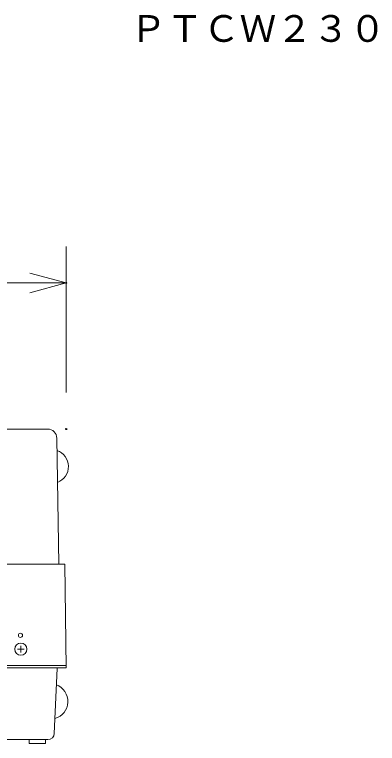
# Model space of a CAD drawing. Units: millimetres, scale not verified. Extents: x -62 to 63, y -57 to 57.
# Drawn here: x 40.32 to 60.18, y 8.89 to 48.79 of the extents above; entities that cross this region are included whole.
import ezdxf
from ezdxf.enums import TextEntityAlignment as Align

# ---------------------------------------------------------------- set-up
doc = ezdxf.new("R2010")
doc.units = ezdxf.units.MM
doc.header["$LTSCALE"] = 0.125
doc.header["$PDMODE"] = 32
doc.header["$PDSIZE"] = 0.0625
for name, color, linetype, lineweight in [('0-0_0', 7, 'Continuous', 18), ('0-4_GAIKEI', 7, 'Continuous', 18), ('0-5_SUNPO', 7, 'Continuous', 18)]:
    doc.layers.add(name, color=color, linetype=linetype, lineweight=lineweight)
doc.layers.add('0-1_DEFPOINTS', color=7, linetype='Continuous')
doc.layers.add('0-6_TOUROKU', color=7, linetype='Continuous')
doc.styles.add('ＭＳ ゴシック', font='')
doc.styles.get('ＭＳ ゴシック').set_extended_font_data('MS Gothic')

# ---------------------------------------------------------------- blocks, each defined once
blk = doc.blocks.new('_OPEN30')
at = {"layer": '0-0_0'}
blk.add_line((0, 0), (-1, 0), dxfattribs=at)
blk.add_lwpolyline([(-1, 0.26795), (0, 0), (-1, -0.26795)], dxfattribs=at)
blk = doc.blocks.new('D6')
at = {"layer": '0-1_DEFPOINTS'}
for p in [(45.7928, 36.3126), (7.1927, 28.3126), (45.7928, 28.3126)]:
    blk.add_point(p, dxfattribs=at)
at = {"layer": '0-5_SUNPO'}
for p, q in [((7.1927, 30.3126), (7.1927, 38.3126)), ((45.7928, 30.3126), (45.7928, 38.3126)), ((9.1927, 36.3126), (43.7928, 36.3126))]:
    blk.add_line(p, q, dxfattribs=at)
at = {"layer": '0-5_SUNPO', "xscale": 2, "yscale": 2, "rotation": 180}
blk.add_blockref('_OPEN30', (7.1927, 36.3126), dxfattribs=at)
at = {"layer": '0-5_SUNPO', "xscale": 2, "yscale": 2}
blk.add_blockref('_OPEN30', (45.7928, 36.3126), dxfattribs=at)
at = {"layer": '0-5_SUNPO', "style": 'ＭＳ ゴシック'}
blk.add_text('386', height=1.833, dxfattribs=at).set_placement((24.6177, 36.8126), align=Align.BOTTOM_LEFT)

msp = doc.modelspace()

# ---------------------------------------------------------------- linework, layer by layer
at = {"layer": '0-4_GAIKEI'}
for p, q in [((29.5836, 26.0941), (42.1306, 26.0941)), ((42.7378, 18.6982), (42.6346, 25.5976)), ((42.7378, 18.6982), (43.0836, 18.6982)), ((43.1533, 13.0236), (43.0836, 18.6982)), ((4.5532, 13.0236), (43.1533, 13.0236)), ((42.4997, 9.4323), (42.6518, 12.9836)), ((6.4442, 9.0946), (42.1472, 9.0946))]:
    msp.add_line(p, q, dxfattribs=at)
at = {"layer": '0-4_GAIKEI', "color": 1}
for p, q in [((14.166, 18.6982), (42.7378, 18.6982)), ((40.4786, 14.0487), (40.8519, 14.0487)), ((40.6653, 14.2354), (40.6653, 13.8621)), ((4.555, 13.1624), (43.1516, 13.1624))]:
    msp.add_line(p, q, dxfattribs=at)
msp.add_lwpolyline([(41.1178, 9.0946), (42.0229, 9.0946), (42.0229, 8.8881), (41.1178, 8.8881)], close=True, dxfattribs=at)
for centre, radius in [((40.6472, 14.8047), 0.1154), ((40.6653, 14.0487), 0.3355)]:
    msp.add_circle(centre, radius, dxfattribs=at)
at = {"layer": '0-4_GAIKEI'}
for centre, radius, start, end in [((42.1306, 25.59), 0.504, 0.85723, 90), ((42.1472, 9.4474), 0.3528, 270, 357.548)]:
    msp.add_arc(centre, radius, start, end, dxfattribs=at)
at = {"layer": '0-4_GAIKEI', "color": 1}
for centre, radius, start, end in [((42.3416, 24.0437), 0.9298, 290.73881, 70.97565), ((42.2682, 11.1858), 0.977, 285.81767, 69.27834)]:
    msp.add_arc(centre, radius, start, end, dxfattribs=at)

# ---------------------------------------------------------------- block references
at = {"layer": '0-5_SUNPO'}
msp.add_blockref('D6', (-2.6395, -2.2168), dxfattribs=at)

# ---------------------------------------------------------------- texts
at = {"layer": '0-6_TOUROKU', "style": 'ＭＳ ゴシック'}
msp.add_text('ＰＴＣＷ２３０', height=1.466, dxfattribs=at).set_placement((46.6435, 46.8515), align=Align.BOTTOM_LEFT)

doc.saveas('drawing.dxf')
